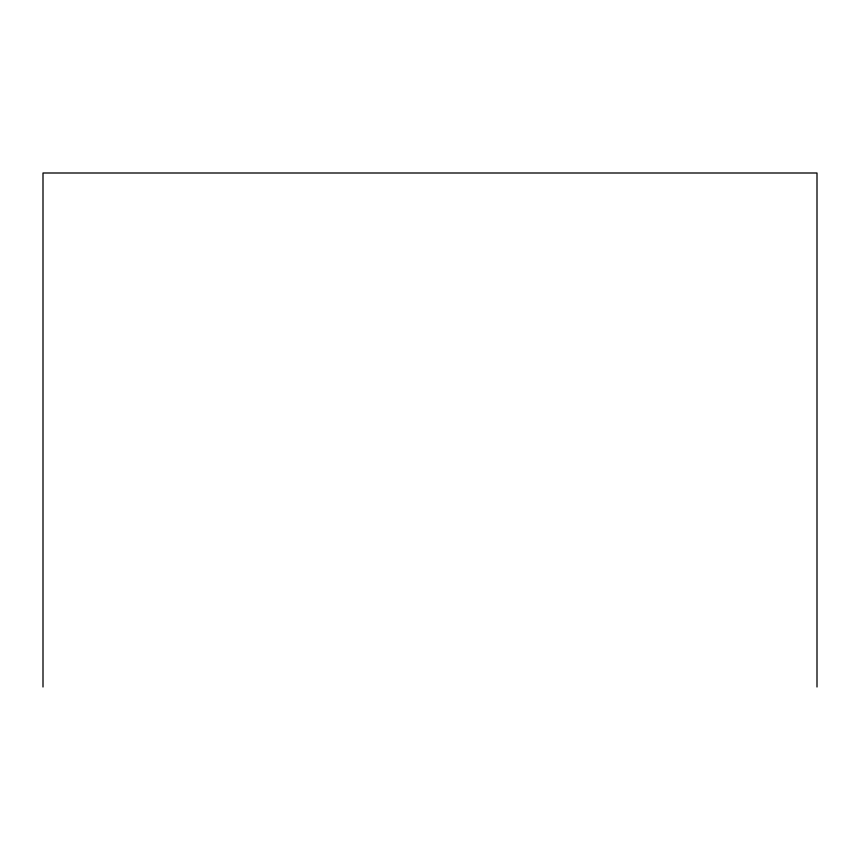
<?xml version="1.0" encoding="UTF-8"?>
<svg xmlns="http://www.w3.org/2000/svg" width="860" height="860" viewBox="0 0 860 860"><rect width="100%" height="100%" fill="white"/><g stroke="black" fill="none" stroke-linecap="round" stroke-linejoin="round"><path stroke-width="1.29" d="M817 687L817 173L43 173L43 687"/></g></svg>
